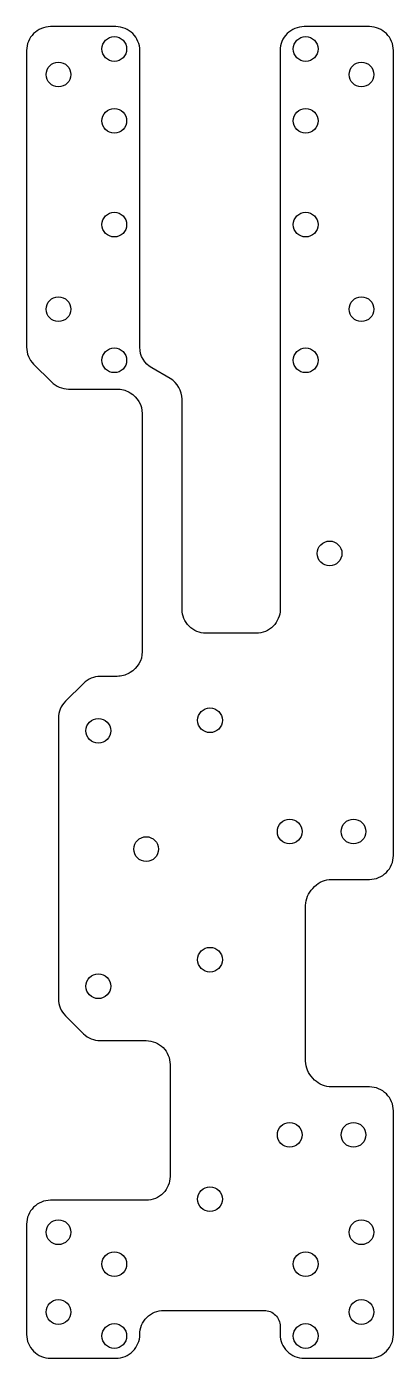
# Model space of a CAD drawing. Header units: millimetres. Extents: x 16 to 62, y 22 to 189.
import ezdxf

# ---------------------------------------------------------------- set-up
doc = ezdxf.new("R2010")
doc.units = ezdxf.units.MM

msp = doc.modelspace()

# ---------------------------------------------------------------- linework, layer by layer
msp.add_lwpolyline([(47.45, 186.21), (47.45, 116.21, -0.414214), (44.45, 113.21), (38.15, 113.21, -0.414214), (35.15, 116.21), (35.15, 142.52, 0.267949), (33.65, 145.12), (31.35, 146.45, -0.267949), (29.85, 149.04), (29.85, 186.21, 0.414214), (26.85, 189.21), (18.65, 189.21, 0.414214), (15.65, 186.21), (15.65, 149.05, 0.198912), (16.53, 146.93), (18.77, 144.69, 0.198912), (20.9, 143.81), (27.01, 143.81, -0.131652), (28.51, 143.41), (28.65, 143.33, -0.267949), (30.15, 140.73), (30.15, 110.89, -0.267949), (28.65, 108.3), (28.51, 108.21, -0.131652), (27.01, 107.81), (24.9, 107.81, 0.198912), (22.77, 106.93), (20.53, 104.69, 0.198912), (19.65, 102.57), (19.65, 67.41, 0.198912), (20.53, 65.29), (22.77, 63.04, 0.198912), (24.9, 62.17), (30.65, 62.17, -0.414214), (33.65, 59.17), (33.65, 45.17, -0.414214), (30.65, 42.17), (18.65, 42.17, 0.414214), (15.65, 39.17), (15.65, 25.37, 0.414214), (18.65, 22.37), (26.85, 22.37, 0.414214), (29.85, 25.37, -0.414214), (32.85, 28.37), (45.45, 28.37, -0.414214), (47.45, 26.37), (47.45, 25.37, 0.414214), (50.45, 22.37), (58.65, 22.37, 0.414214), (61.65, 25.37), (61.65, 53.37, 0.414214), (58.65, 56.37), (53.9, 56.37, -0.198912), (51.77, 57.24), (51.53, 57.49, -0.198912), (50.65, 59.61), (50.65, 79.12, -0.198912), (51.53, 81.24), (51.77, 81.49, -0.198912), (53.9, 82.37), (58.65, 82.37, 0.414214), (61.65, 85.37), (61.65, 186.21, 0.414214), (58.65, 189.21), (50.45, 189.21, 0.414214)], format="xyb", close=True)
for centre in [(26.65, 186.41), (50.65, 186.41), (19.65, 183.21), (57.65, 183.21), (26.65, 177.41), (50.65, 177.41), (26.65, 164.41), (50.65, 164.41), (19.65, 153.81), (57.65, 153.81), (26.65, 147.41), (50.65, 147.41), (53.65, 123.21), (38.65, 102.31), (24.65, 100.99), (48.65, 88.37), (56.65, 88.37), (30.65, 86.17), (38.65, 72.31), (24.65, 68.99), (48.65, 50.37), (56.65, 50.37), (38.65, 42.31), (19.65, 38.17), (57.65, 38.17), (26.65, 34.17), (50.65, 34.17), (19.65, 28.17), (57.65, 28.17), (26.65, 25.17), (50.65, 25.17)]:
    msp.add_circle(centre, 1.55)

doc.saveas('drawing.dxf')
